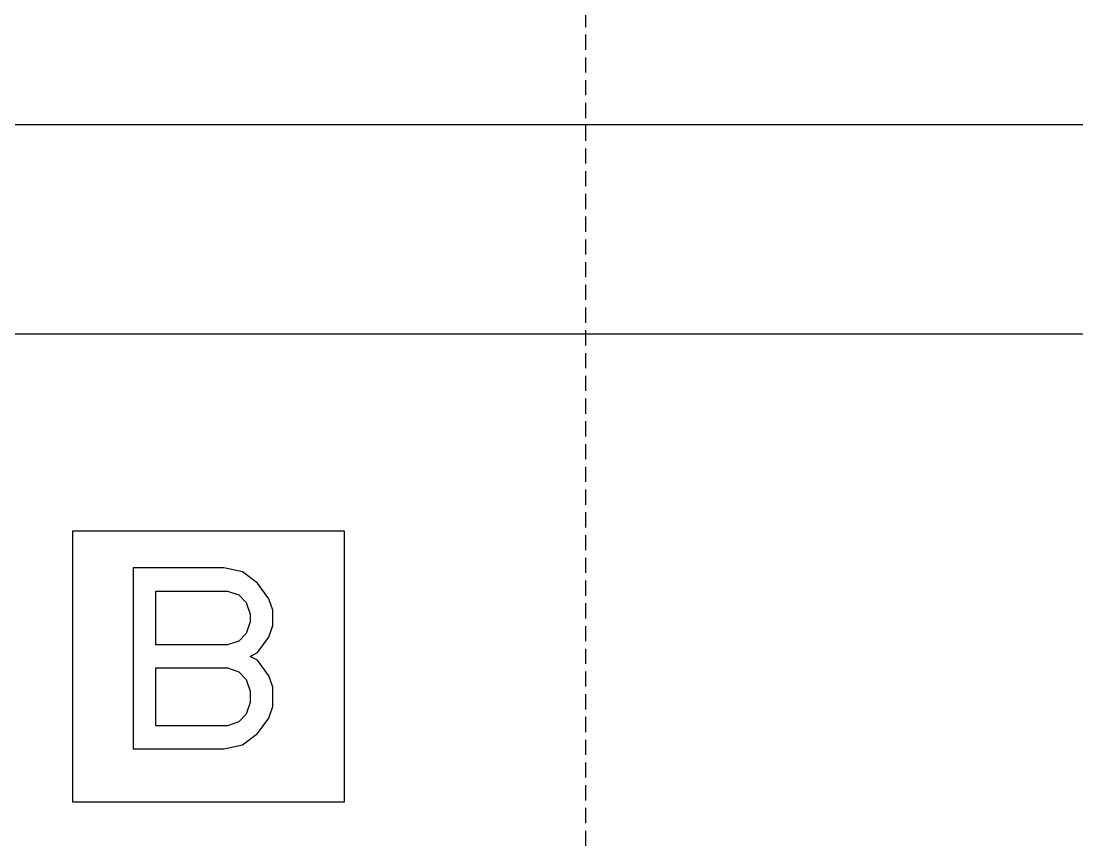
# Model space of a CAD drawing. Extents: x 0 to 171, y 0 to 414.
# Drawn here: x 66.89 to 101.71, y 142.85 to 169.85 of the extents above; entities that cross this region are included whole.
import ezdxf

# ---------------------------------------------------------------- set-up
doc = ezdxf.new("R2010")
doc.units = 0
doc.linetypes.add('DASHED', pattern=[0.75, 0.5, -0.25])
doc.layers.add('-15N-THT. THIẾT BỊ ĐÓNG MỞ', color=40, linetype='CONTINUOUS')

# ---------------------------------------------------------------- blocks, each defined once
blk = doc.blocks.new('06 - N - SC VSD ATV630U75~D11N4')
at = {"layer": '-15N-THT. THIẾT BỊ ĐÓNG MỞ', "color": 6, "linetype": 'DASHED'}
blk.add_line((0, 206.951), (0, -206.951), dxfattribs=at)
at = {"layer": '-15N-THT. THIẾT BỊ ĐÓNG MỞ'}
for p, q in [((59.15, -40.524), (-59.15, -40.524)), ((-59.15, -47.412), (59.15, -47.412)), ((-16.902, -62.859), (-16.902, -53.911)), ((-16.902, -53.911), (-7.954, -53.911)), ((-16.902, -53.911), (-16.902, -53.911)), ((-7.954, -53.911), (-7.954, -62.859)), ((-7.954, -53.911), (-7.954, -53.911)), ((-14.913, -55.134), (-14.913, -55.134)), ((-14.913, -55.134), (-14.913, -61.099)), ((-11.931, -55.134), (-14.913, -55.134)), ((-11.931, -55.134), (-11.931, -55.134)), ((-11.309, -55.26), (-11.931, -55.134)), ((-11.309, -55.26), (-11.309, -55.26)), ((-10.812, -55.641), (-11.309, -55.26)), ((-10.812, -55.641), (-10.812, -55.641)), ((-10.439, -56.149), (-10.812, -55.641)), ((-14.168, -57.672), (-14.168, -55.895)), ((-14.168, -55.895), (-11.806, -55.895)), ((-14.168, -55.895), (-14.168, -55.895)), ((-11.806, -55.895), (-11.434, -56.022)), ((-11.806, -55.895), (-11.806, -55.895)), ((-11.434, -56.022), (-11.185, -56.276)), ((-11.434, -56.022), (-11.434, -56.022)), ((-11.185, -56.276), (-11.061, -56.657)), ((-11.185, -56.276), (-11.185, -56.276)), ((-10.439, -56.149), (-10.439, -56.149)), ((-10.315, -56.53), (-10.439, -56.149)), ((-11.061, -56.657), (-11.061, -56.91)), ((-11.061, -56.657), (-11.061, -56.657)), ((-10.315, -56.53), (-10.315, -56.53)), ((-10.315, -57.037), (-10.315, -56.53)), ((-11.061, -56.91), (-11.185, -57.291)), ((-11.061, -56.91), (-11.061, -56.91)), ((-10.439, -57.418), (-10.315, -57.037)), ((-10.315, -57.037), (-10.315, -57.037)), ((-11.185, -57.291), (-11.434, -57.545)), ((-11.185, -57.291), (-11.185, -57.291)), ((-10.812, -57.926), (-10.439, -57.418)), ((-10.439, -57.418), (-10.439, -57.418)), ((-11.806, -57.672), (-14.168, -57.672)), ((-14.168, -57.672), (-14.168, -57.672)), ((-11.434, -57.545), (-11.806, -57.672)), ((-11.806, -57.672), (-11.806, -57.672)), ((-11.434, -57.545), (-11.434, -57.545)), ((-11.061, -58.053), (-10.812, -57.926)), ((-11.061, -58.053), (-11.061, -58.053)), ((-10.812, -58.18), (-11.061, -58.053)), ((-10.812, -57.926), (-10.812, -57.926)), ((-14.168, -60.337), (-14.168, -58.433)), ((-14.168, -58.433), (-11.806, -58.433)), ((-14.168, -58.433), (-14.168, -58.433)), ((-11.806, -58.433), (-11.434, -58.56)), ((-11.806, -58.433), (-11.806, -58.433)), ((-10.812, -58.18), (-10.812, -58.18)), ((-10.439, -58.687), (-10.812, -58.18)), ((-11.434, -58.56), (-11.185, -58.814)), ((-11.434, -58.56), (-11.434, -58.56)), ((-11.185, -58.814), (-11.061, -59.195)), ((-11.185, -58.814), (-11.185, -58.814)), ((-10.439, -58.687), (-10.439, -58.687)), ((-10.315, -59.068), (-10.439, -58.687)), ((-10.315, -59.068), (-10.315, -59.068)), ((-10.315, -59.703), (-10.315, -59.068)), ((-11.061, -59.195), (-11.061, -59.576)), ((-11.061, -59.195), (-11.061, -59.195)), ((-11.061, -59.576), (-11.185, -59.957)), ((-11.061, -59.576), (-11.061, -59.576)), ((-10.439, -60.083), (-10.315, -59.703)), ((-10.315, -59.703), (-10.315, -59.703)), ((-11.434, -60.21), (-11.806, -60.337)), ((-11.185, -59.957), (-11.434, -60.21)), ((-11.434, -60.21), (-11.434, -60.21)), ((-11.185, -59.957), (-11.185, -59.957)), ((-10.812, -60.591), (-10.439, -60.083)), ((-10.439, -60.083), (-10.439, -60.083)), ((-11.806, -60.337), (-14.168, -60.337)), ((-14.168, -60.337), (-14.168, -60.337)), ((-11.806, -60.337), (-11.806, -60.337)), ((-11.309, -60.972), (-10.812, -60.591)), ((-10.812, -60.591), (-10.812, -60.591)), ((-14.913, -61.099), (-14.913, -61.099)), ((-14.913, -61.099), (-11.931, -61.099)), ((-11.931, -61.099), (-11.309, -60.972)), ((-11.931, -61.099), (-11.931, -61.099)), ((-11.309, -60.972), (-11.309, -60.972)), ((-7.954, -62.859), (-16.902, -62.859)), ((-16.902, -62.859), (-16.902, -62.859)), ((-7.954, -62.859), (-7.954, -62.859))]:
    blk.add_line(p, q, dxfattribs=at)

msp = doc.modelspace()

# ---------------------------------------------------------------- block references
msp.add_blockref('06 - N - SC VSD ATV630U75~D11N4', (85.5, 206.951))

doc.saveas('drawing.dxf')
